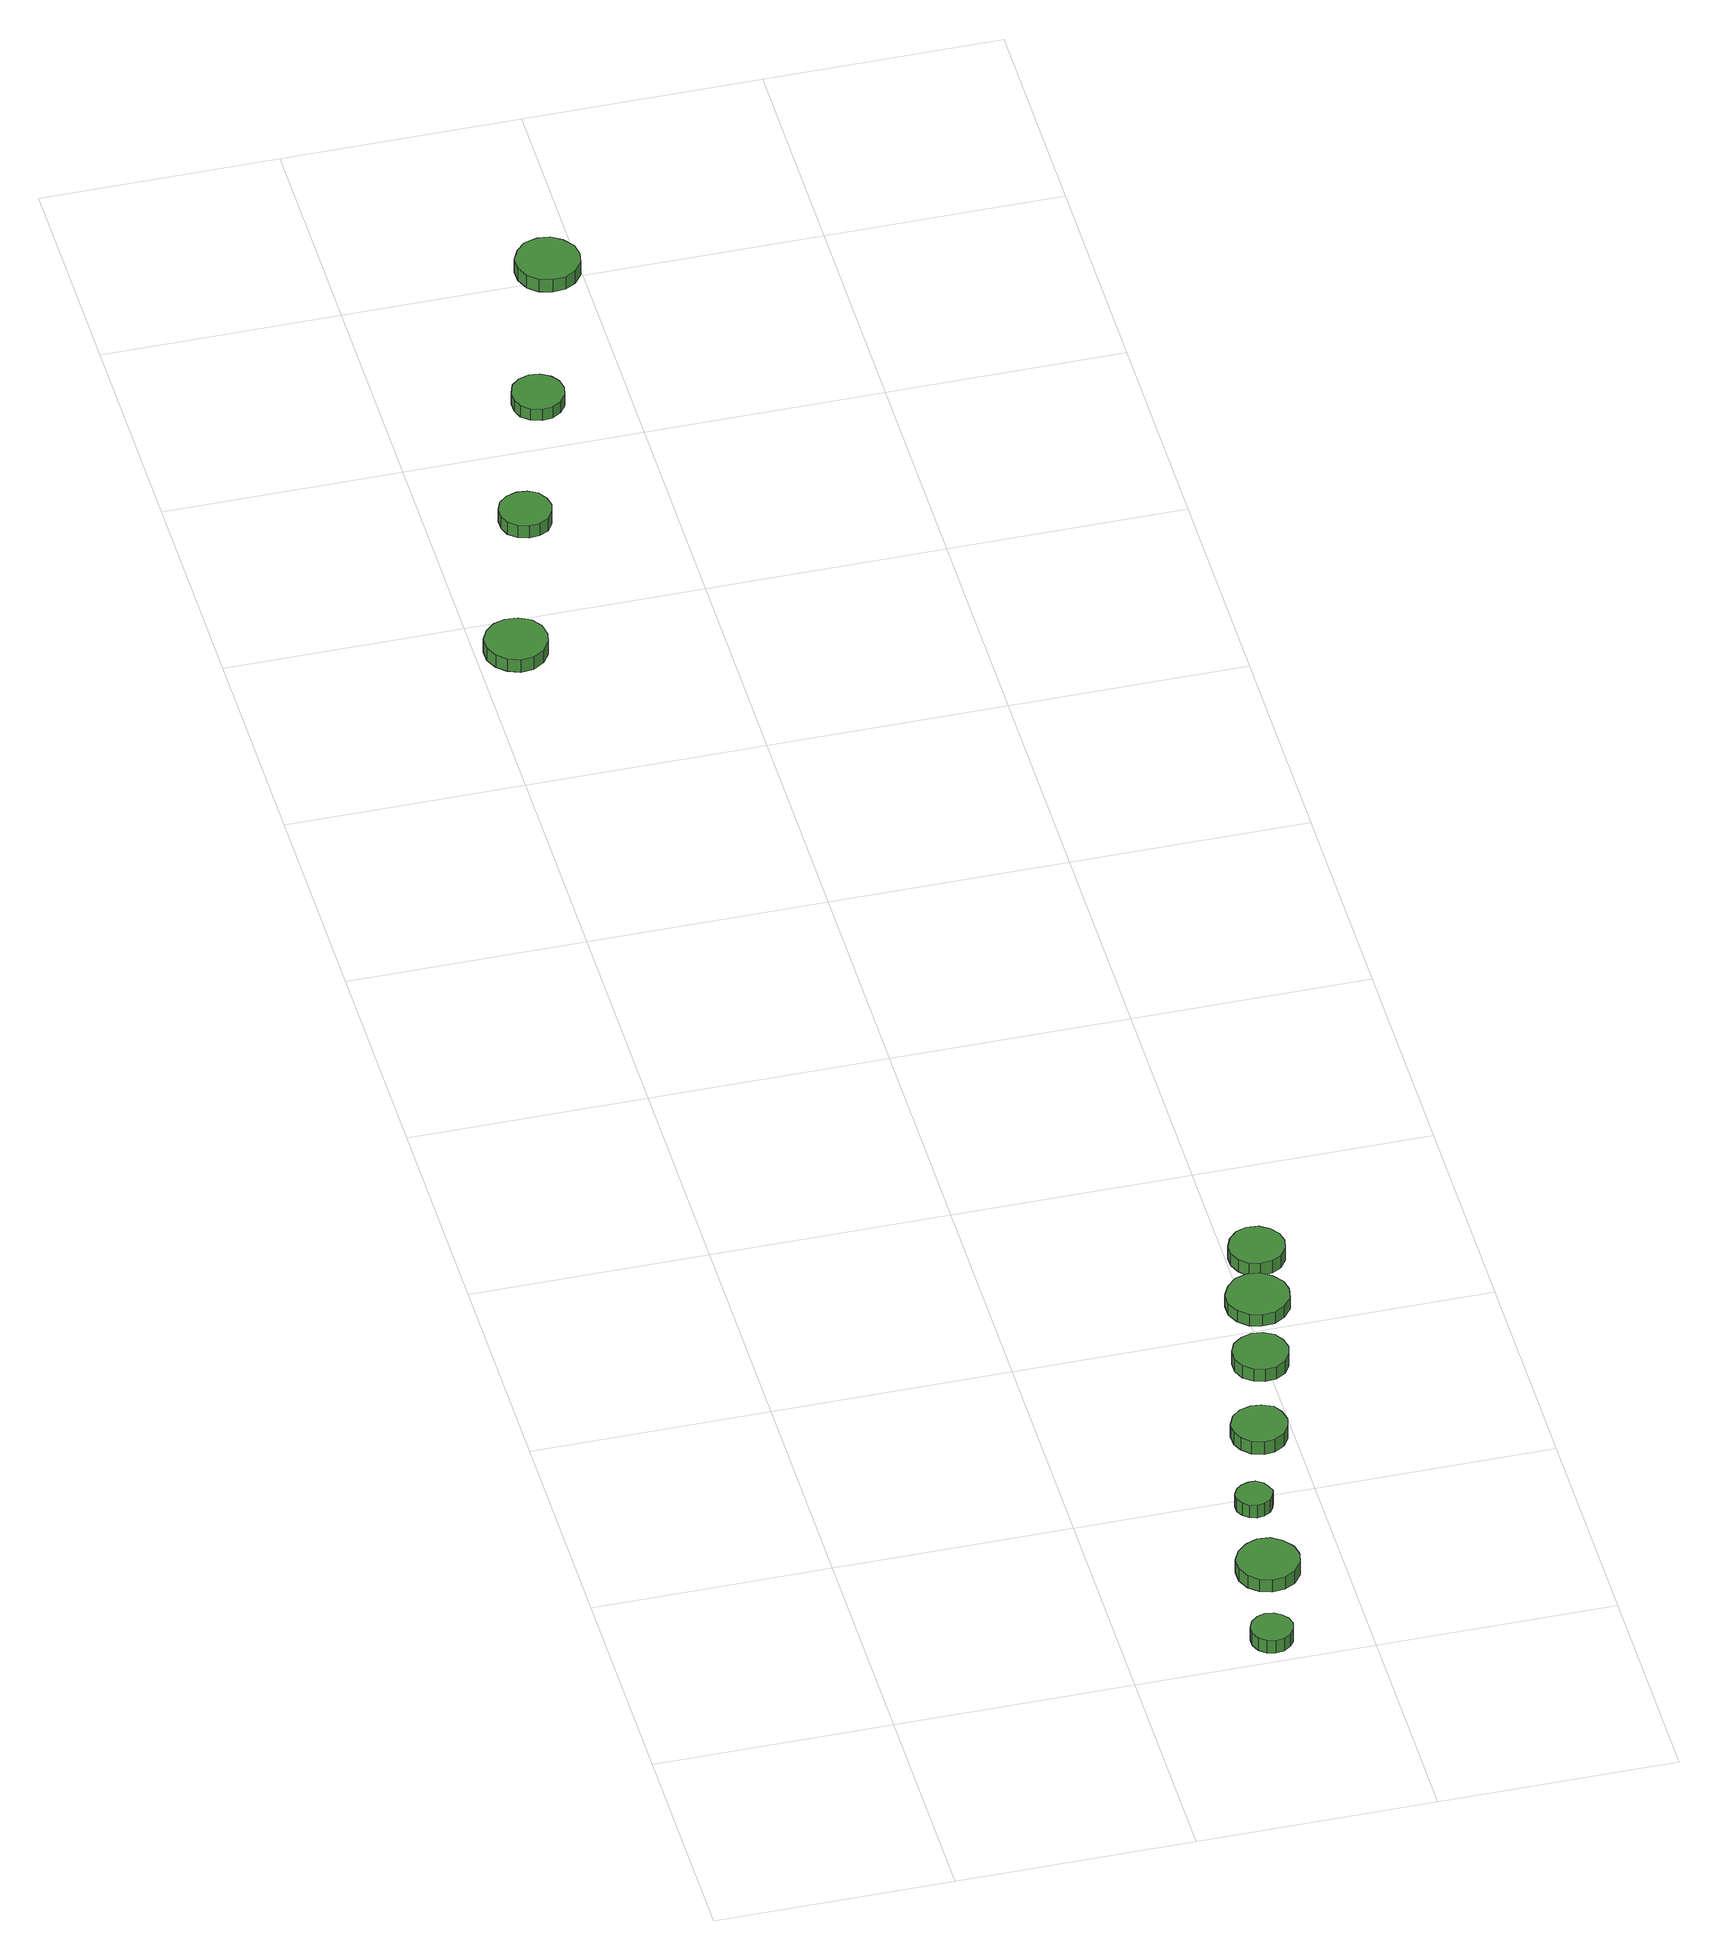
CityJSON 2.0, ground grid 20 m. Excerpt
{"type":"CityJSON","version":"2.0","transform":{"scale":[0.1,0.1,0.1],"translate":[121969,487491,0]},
"CityObjects":{
"tree1":{"type":"SolitaryVegetationObject","attributes":{"function":"something"},"geometry":[{"type":"MultiSurface","lod":"1","boundaries":[[[0,1,2,3,4,5,6,7,8,9,10,11,12,13,14]],[[15,16,17,18,19,20,21,22,23,24,25,26,27,28,29]],[[0,29,28,1]],[[1,28,27,2]],[[2,27,26,3]],[[3,26,25,4]],[[4,25,24,5]],[[5,24,23,6]],[[6,23,22,7]],[[7,22,21,8]],[[8,21,20,9]],[[9,20,19,10]],[[10,19,18,11]],[[11,18,17,12]],[[12,17,16,13]],[[13,16,15,14]],[[14,15,29,0]]]}]},
"tree2":{"type":"SolitaryVegetationObject","attributes":{"function":"something"},"geometry":[{"type":"MultiSurface","lod":"1","boundaries":[[[30,31,32,33,34,35,36,37,38,39,40,41,42,43,44]],[[45,46,47,48,49,50,51,52,53,54,55,56,57,58,59]],[[30,59,58,31]],[[31,58,57,32]],[[32,57,56,33]],[[33,56,55,34]],[[34,55,54,35]],[[35,54,53,36]],[[36,53,52,37]],[[37,52,51,38]],[[38,51,50,39]],[[39,50,49,40]],[[40,49,48,41]],[[41,48,47,42]],[[42,47,46,43]],[[43,46,45,44]],[[44,45,59,30]]]}]},
"tree3":{"type":"SolitaryVegetationObject","attributes":{"function":"something"},"geometry":[{"type":"MultiSurface","lod":"1","boundaries":[[[60,61,62,63,64,65,66,67,68,69,70,71,72,73,74]],[[75,76,77,78,79,80,81,82,83,84,85,86,87,88,89]],[[60,89,88,61]],[[61,88,87,62]],[[62,87,86,63]],[[63,86,85,64]],[[64,85,84,65]],[[65,84,83,66]],[[66,83,82,67]],[[67,82,81,68]],[[68,81,80,69]],[[69,80,79,70]],[[70,79,78,71]],[[71,78,77,72]],[[72,77,76,73]],[[73,76,75,74]],[[74,75,89,60]]]}]},
"tree4":{"type":"SolitaryVegetationObject","attributes":{"function":"something"},"geometry":[{"type":"MultiSurface","lod":"1","boundaries":[[[90,91,92,93,94,95,96,97,98,99,100,101,102,103,104]],[[105,106,107,108,109,110,111,112,113,114,115,116,117,118,119]],[[90,119,118,91]],[[91,118,117,92]],[[92,117,116,93]],[[93,116,115,94]],[[94,115,114,95]],[[95,114,113,96]],[[96,113,112,97]],[[97,112,111,98]],[[98,111,110,99]],[[99,110,109,100]],[[100,109,108,101]],[[101,108,107,102]],[[102,107,106,103]],[[103,106,105,104]],[[104,105,119,90]]]}]},
"tree5":{"type":"SolitaryVegetationObject","attributes":{"function":"something"},"geometry":[{"type":"MultiSurface","lod":"1","boundaries":[[[120,121,122,123,124,125,126,127,128,129,130,131,132,133,134]],[[135,136,137,138,139,140,141,142,143,144,145,146,147,148,149]],[[120,149,148,121]],[[121,148,147,122]],[[122,147,146,123]],[[123,146,145,124]],[[124,145,144,125]],[[125,144,143,126]],[[126,143,142,127]],[[127,142,141,128]],[[128,141,140,129]],[[129,140,139,130]],[[130,139,138,131]],[[131,138,137,132]],[[132,137,136,133]],[[133,136,135,134]],[[134,135,149,120]]]}]},
"tree6":{"type":"SolitaryVegetationObject","attributes":{"function":"something"},"geometry":[{"type":"MultiSurface","lod":"1","boundaries":[[[150,151,152,153,154,155,156,157,158,159,160,161,162,163,164]],[[165,166,167,168,169,170,171,172,173,174,175,176,177,178,179]],[[150,179,178,151]],[[151,178,177,152]],[[152,177,176,153]],[[153,176,175,154]],[[154,175,174,155]],[[155,174,173,156]],[[156,173,172,157]],[[157,172,171,158]],[[158,171,170,159]],[[159,170,169,160]],[[160,169,168,161]],[[161,168,167,162]],[[162,167,166,163]],[[163,166,165,164]],[[164,165,179,150]]]}]},
"tree7":{"type":"SolitaryVegetationObject","attributes":{"function":"something"},"geometry":[{"type":"MultiSurface","lod":"1","boundaries":[[[180,181,182,183,184,185,186,187,188,189,190,191,192,193,194]],[[195,196,197,198,199,200,201,202,203,204,205,206,207,208,209]],[[180,209,208,181]],[[181,208,207,182]],[[182,207,206,183]],[[183,206,205,184]],[[184,205,204,185]],[[185,204,203,186]],[[186,203,202,187]],[[187,202,201,188]],[[188,201,200,189]],[[189,200,199,190]],[[190,199,198,191]],[[191,198,197,192]],[[192,197,196,193]],[[193,196,195,194]],[[194,195,209,180]]]}]},
"tree8":{"type":"SolitaryVegetationObject","attributes":{"function":"something"},"geometry":[{"type":"MultiSurface","lod":"1","boundaries":[[[210,211,212,213,214,215,216,217,218,219,220,221,222,223,224]],[[225,226,227,228,229,230,231,232,233,234,235,236,237,238,239]],[[210,239,238,211]],[[211,238,237,212]],[[212,237,236,213]],[[213,236,235,214]],[[214,235,234,215]],[[215,234,233,216]],[[216,233,232,217]],[[217,232,231,218]],[[218,231,230,219]],[[219,230,229,220]],[[220,229,228,221]],[[221,228,227,222]],[[222,227,226,223]],[[223,226,225,224]],[[224,225,239,210]]]}]},
"tree9":{"type":"SolitaryVegetationObject","attributes":{"function":"something"},"geometry":[{"type":"MultiSurface","lod":"1","boundaries":[[[240,241,242,243,244,245,246,247,248,249,250,251,252,253,254]],[[255,256,257,258,259,260,261,262,263,264,265,266,267,268,269]],[[240,269,268,241]],[[241,268,267,242]],[[242,267,266,243]],[[243,266,265,244]],[[244,265,264,245]],[[245,264,263,246]],[[246,263,262,247]],[[247,262,261,248]],[[248,261,260,249]],[[249,260,259,250]],[[250,259,258,251]],[[251,258,257,252]],[[252,257,256,253]],[[253,256,255,254]],[[254,255,269,240]]]}]},
"tree10":{"type":"SolitaryVegetationObject","attributes":{"function":"something"},"geometry":[{"type":"MultiSurface","lod":"1","boundaries":[[[270,271,272,273,274,275,276,277,278,279,280,281,282,283,284]],[[285,286,287,288,289,290,291,292,293,294,295,296,297,298,299]],[[270,299,298,271]],[[271,298,297,272]],[[272,297,296,273]],[[273,296,295,274]],[[274,295,294,275]],[[275,294,293,276]],[[276,293,292,277]],[[277,292,291,278]],[[278,291,290,279]],[[279,290,289,280]],[[280,289,288,281]],[[281,288,287,282]],[[282,287,286,283]],[[283,286,285,284]],[[284,285,299,270]]]}]},
"tree11":{"type":"SolitaryVegetationObject","attributes":{"function":"something"},"geometry":[{"type":"MultiSurface","lod":"1","boundaries":[[[300,301,302,303,304,305,306,307,308,309,310,311,312,313,314]],[[315,316,317,318,319,320,321,322,323,324,325,326,327,328,329]],[[300,329,328,301]],[[301,328,327,302]],[[302,327,326,303]],[[303,326,325,304]],[[304,325,324,305]],[[305,324,323,306]],[[306,323,322,307]],[[307,322,321,308]],[[308,321,320,309]],[[309,320,319,310]],[[310,319,318,311]],[[311,318,317,312]],[[312,317,316,313]],[[313,316,315,314]],[[314,315,329,300]]]}]}
},
"vertices":[
[338,27,15],[336,34,15],[332,39,15],[326,43,15],[319,44,15],[312,42,15],[306,37,15],[303,30,15],[303,23,15],[306,16,15],[312,11,15],[319,9,15],[326,10,15],[332,14,15],[336,19,15],[336,19,2],[332,14,2],[326,10,2],[319,9,2],[312,11,2],[306,16,2],[303,23,2],[303,30,2],[306,37,2],[312,42,2],[319,44,2],[326,43,2],[332,39,2],[336,34,2],[338,27,2],
[364,109,15],[362,119,15],[355,128,15],[346,134,15],[335,135,15],[325,131,15],[317,124,15],[312,114,15],[312,103,15],[317,93,15],[325,86,15],[335,83,15],[346,84,15],[355,89,15],[362,98,15],[362,98,2],[355,89,2],[346,84,2],[335,83,2],[325,86,2],[317,93,2],[312,103,2],[312,114,2],[317,124,2],[325,131,2],[335,135,2],[346,134,2],[355,128,2],[362,119,2],[364,109,2],
[363,191,14],[361,197,14],[358,202,14],[352,206,14],[346,206,14],[340,204,14],[335,200,14],[332,194,14],[332,188,14],[335,182,14],[340,178,14],[346,176,14],[352,177,14],[358,180,14],[361,185,14],[361,185,1],[358,180,1],[352,177,1],[346,176,1],[340,178,1],[335,182,1],[332,188,1],[332,194,1],[335,200,1],[340,204,1],[346,206,1],[352,206,1],[358,202,1],[361,197,1],[363,191,1],
[59,1360,16],[57,1371,16],[51,1380,16],[41,1385,16],[30,1386,16],[20,1383,16],[12,1376,16],[7,1366,16],[7,1355,16],[12,1345,16],[20,1338,16],[30,1334,16],[41,1335,16],[51,1341,16],[57,1350,16],[57,1350,3],[51,1341,3],[41,1335,3],[30,1334,3],[20,1338,3],[12,1345,3],[7,1355,3],[7,1366,3],[12,1376,3],[20,1383,3],[30,1386,3],[41,1385,3],[51,1380,3],[57,1371,3],[59,1360,3],
[396,274,14],[394,284,14],[389,292,14],[380,296,14],[371,297,14],[361,294,14],[354,288,14],[350,279,14],[350,269,14],[354,261,14],[361,254,14],[371,251,14],[380,252,14],[389,257,14],[394,265,14],[394,265,1],[389,257,1],[380,252,1],[371,251,1],[361,254,1],[354,261,1],[350,269,1],[350,279,1],[354,288,1],[361,294,1],[371,297,1],[380,296,1],[389,292,1],[394,284,1],[396,274,1],
[419,361,14],[417,370,14],[412,378,14],[403,383,14],[394,384,14],[385,381,14],[377,375,14],[373,366,14],[373,356,14],[377,347,14],[385,341,14],[394,338,14],[403,339,14],[412,344,14],[417,352,14],[417,352,1],[412,344,1],[403,339,1],[394,338,1],[385,341,1],[377,347,1],[373,356,1],[373,366,1],[377,375,1],[385,381,1],[394,384,1],[403,383,1],[412,378,1],[417,370,1],[419,361,1],
[101,1512,18],[99,1521,18],[94,1529,18],[86,1533,18],[77,1534,18],[68,1531,18],[61,1525,18],[58,1517,18],[58,1508,18],[61,1500,18],[68,1494,18],[77,1491,18],[86,1492,18],[94,1496,18],[99,1504,18],[99,1504,5],[94,1496,5],[86,1492,5],[77,1491,5],[68,1494,5],[61,1500,5],[58,1508,5],[58,1517,5],[61,1525,5],[68,1531,5],[77,1534,5],[86,1533,5],[94,1529,5],[99,1521,5],[101,1512,5],
[437,430,14],[435,440,14],[428,449,14],[419,455,14],[408,456,14],[398,453,14],[390,445,14],[385,435,14],[385,424,14],[390,414,14],[398,407,14],[408,404,14],[419,405,14],[428,410,14],[435,419,14],[435,419,2],[428,410,2],[419,405,2],[408,404,2],[398,407,2],[390,414,2],[385,424,2],[385,435,2],[390,445,2],[398,453,2],[408,456,2],[419,455,2],[428,449,2],[435,440,2],[437,430,2],
[448,488,15],[446,497,15],[440,505,15],[432,510,15],[422,511,15],[413,508,15],[406,501,15],[402,492,15],[402,483,15],[406,474,15],[413,467,15],[422,465,15],[432,466,15],[440,470,15],[446,478,15],[446,478,2],[440,470,2],[432,466,2],[422,465,2],[413,467,2],[406,474,2],[402,483,2],[402,492,2],[406,501,2],[413,508,2],[422,511,2],[432,510,2],[440,505,2],[446,497,2],[448,488,2],
[146,1648,20],[144,1657,20],[139,1664,20],[131,1669,20],[122,1670,20],[113,1667,20],[106,1661,20],[103,1652,20],[103,1643,20],[106,1635,20],[113,1629,20],[122,1626,20],[131,1627,20],[139,1632,20],[144,1639,20],[144,1639,8],[139,1632,8],[131,1627,8],[122,1626,8],[113,1629,8],[106,1635,8],[103,1643,8],[103,1652,8],[106,1661,8],[113,1667,8],[122,1670,8],[131,1669,8],[139,1664,8],[144,1657,8],[146,1648,8],
[198,1802,23],[196,1813,23],[189,1822,23],[180,1828,23],[169,1829,23],[158,1826,23],[150,1818,23],[145,1808,23],[145,1797,23],[150,1786,23],[158,1779,23],[169,1776,23],[180,1777,23],[189,1782,23],[196,1791,23],[196,1791,10],[189,1782,10],[180,1777,10],[169,1776,10],[158,1779,10],[150,1786,10],[145,1797,10],[145,1808,10],[150,1818,10],[158,1826,10],[169,1829,10],[180,1828,10],[189,1822,10],[196,1813,10],[198,1802,10]
]}
